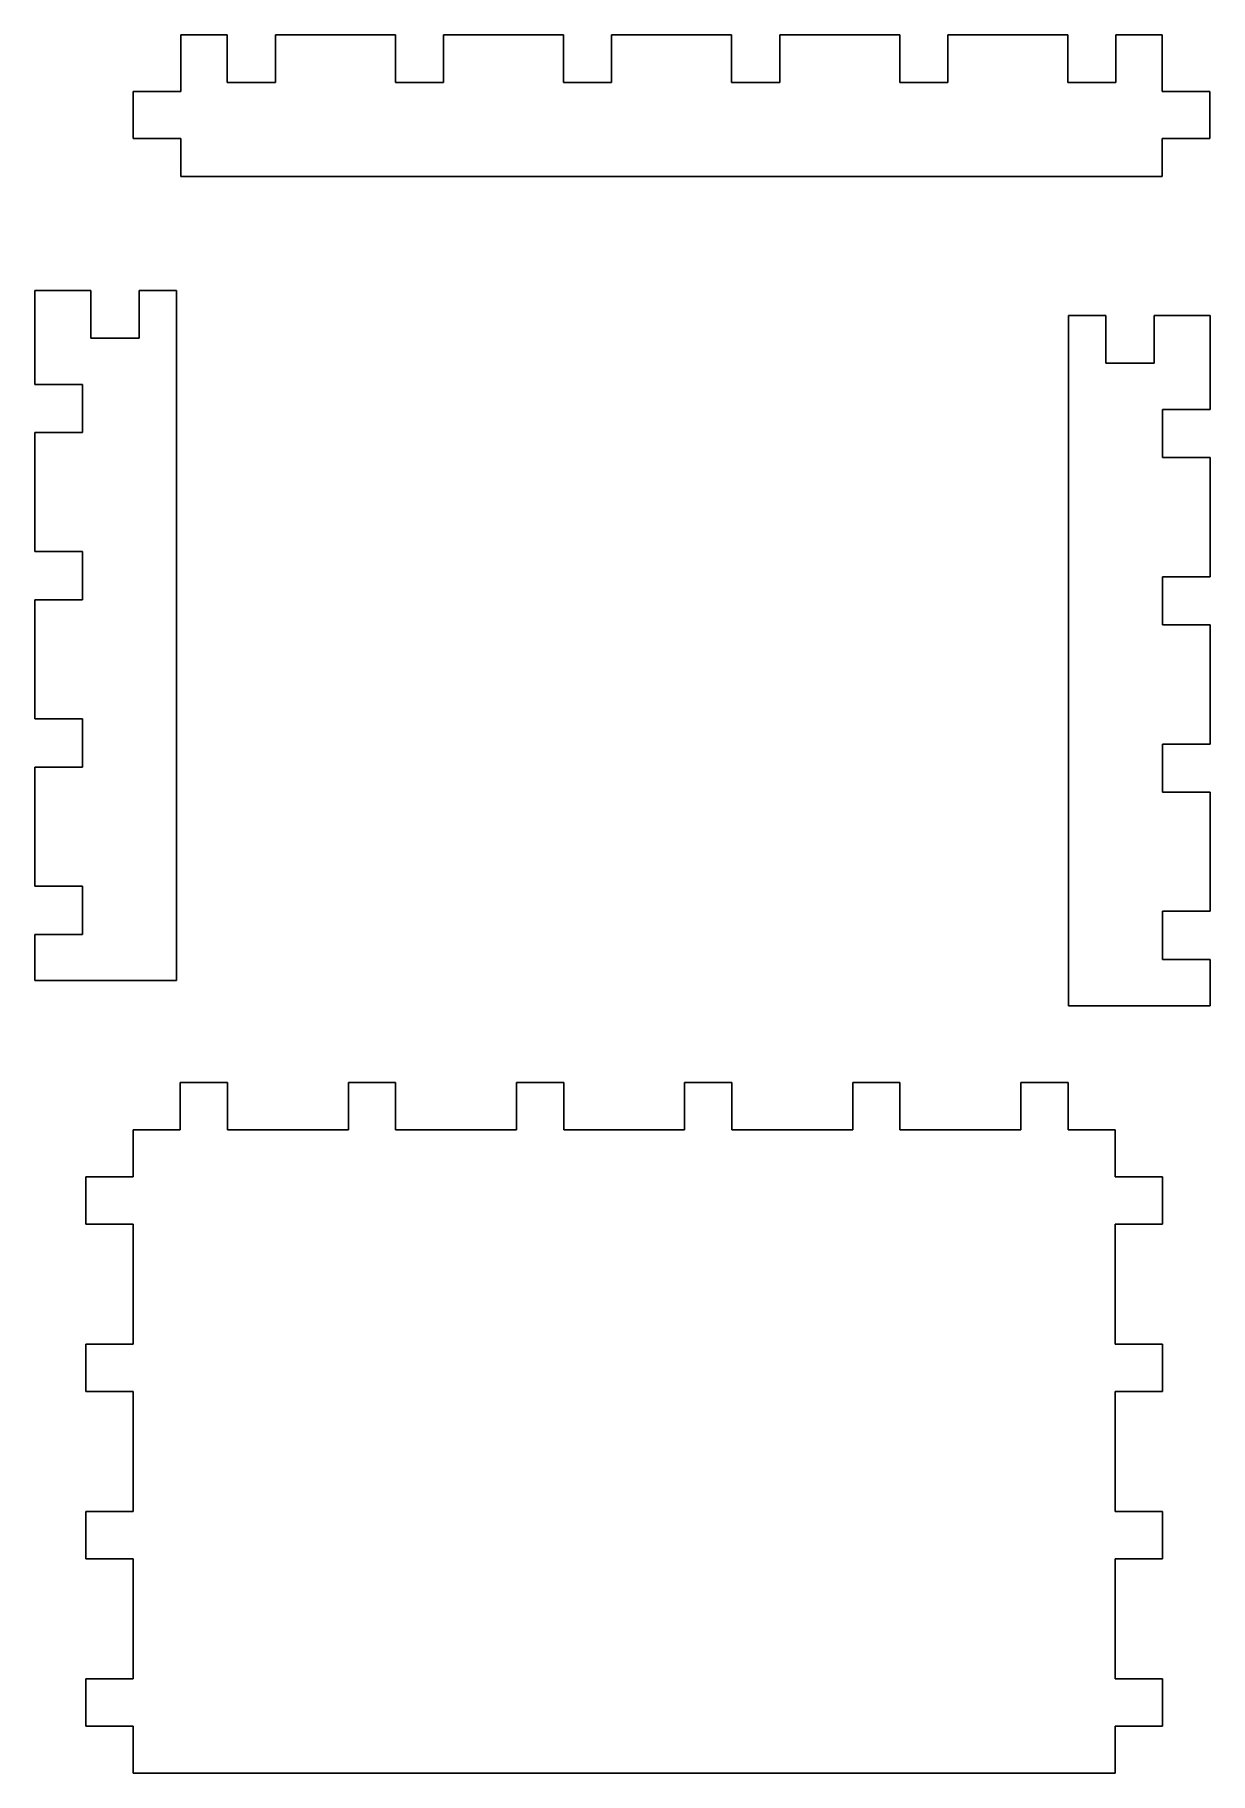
# Model space of a CAD drawing. Header units: millimetres. Extents: x 580 to 829, y 262 to 631.
import ezdxf

# ---------------------------------------------------------------- set-up
doc = ezdxf.new("R2010")
doc.units = ezdxf.units.MM

msp = doc.modelspace()

# ---------------------------------------------------------------- linework, layer by layer
at = {"color": 7, "linetype": 'Continuous', "lineweight": 25}
for p, q in [((610.48, 630.57), (610.48, 618.57)), ((610.48, 630.57), (620.28, 630.57)), ((620.28, 630.57), (620.28, 620.47)), ((630.48, 620.47), (630.48, 630.57)), ((630.48, 630.57), (655.9, 630.57)), ((655.9, 630.57), (655.9, 620.47)), ((666.1, 620.47), (666.1, 630.57)), ((666.1, 630.57), (691.52, 630.57)), ((691.52, 630.57), (691.52, 620.47)), ((701.72, 620.47), (701.72, 630.57)), ((701.72, 630.57), (727.14, 630.57)), ((727.14, 630.57), (727.14, 620.47)), ((737.34, 620.47), (737.34, 630.57)), ((737.34, 630.57), (762.76, 630.57)), ((762.76, 630.57), (762.76, 620.47)), ((772.96, 620.47), (772.96, 630.57)), ((772.96, 630.57), (798.38, 630.57)), ((798.38, 630.57), (798.38, 620.47)), ((808.58, 620.47), (808.58, 630.57)), ((808.58, 630.57), (818.38, 630.57)), ((818.38, 630.57), (818.38, 618.57)), ((620.28, 620.47), (630.48, 620.47)), ((655.9, 620.47), (666.1, 620.47)), ((691.52, 620.47), (701.72, 620.47)), ((727.14, 620.47), (737.34, 620.47)), ((762.76, 620.47), (772.96, 620.47)), ((798.38, 620.47), (808.58, 620.47)), ((600.38, 618.57), (600.38, 608.57)), ((600.38, 618.57), (610.48, 618.57)), ((828.48, 618.57), (818.38, 618.57)), ((828.48, 618.57), (828.48, 608.57)), ((600.38, 608.57), (610.48, 608.57)), ((610.48, 608.57), (610.48, 600.57)), ((828.48, 608.57), (818.38, 608.57)), ((818.38, 608.57), (818.38, 600.57)), ((610.48, 600.57), (818.38, 600.57)), ((579.5, 576.41), (591.4, 576.41)), ((579.5, 556.51), (579.5, 576.41)), ((591.4, 576.41), (591.4, 566.31)), ((601.6, 566.31), (601.6, 576.41)), ((601.6, 576.41), (609.5, 576.41)), ((609.5, 430.21), (609.5, 576.41)), ((798.55, 571.1), (798.55, 424.9)), ((806.45, 571.1), (798.55, 571.1)), ((806.45, 561), (806.45, 571.1)), ((828.55, 571.1), (816.65, 571.1)), ((816.65, 571.1), (816.65, 561)), ((828.55, 571.1), (828.55, 551.2)), ((591.4, 566.31), (601.6, 566.31)), ((816.65, 561), (806.45, 561)), ((589.6, 556.51), (579.5, 556.51)), ((589.6, 546.31), (589.6, 556.51)), ((828.55, 551.2), (818.45, 551.2)), ((818.45, 551.2), (818.45, 541)), ((579.5, 521.08), (579.5, 546.31)), ((579.5, 546.31), (589.6, 546.31)), ((818.45, 541), (828.55, 541)), ((828.55, 541), (828.55, 515.76)), ((589.6, 521.08), (579.5, 521.08)), ((589.6, 510.88), (589.6, 521.08)), ((828.55, 515.76), (818.45, 515.76)), ((818.45, 515.76), (818.45, 505.56)), ((579.5, 485.65), (579.5, 510.88)), ((579.5, 510.88), (589.6, 510.88)), ((818.45, 505.56), (828.55, 505.56)), ((828.55, 505.56), (828.55, 480.33)), ((589.6, 485.65), (579.5, 485.65)), ((589.6, 475.45), (589.6, 485.65)), ((828.55, 480.33), (818.45, 480.33)), ((818.45, 480.33), (818.45, 470.13)), ((579.5, 450.21), (579.5, 475.45)), ((579.5, 475.45), (589.6, 475.45)), ((818.45, 470.13), (828.55, 470.13)), ((828.55, 470.13), (828.55, 444.9)), ((589.6, 450.21), (579.5, 450.21)), ((589.6, 440.01), (589.6, 450.21)), ((828.55, 444.9), (818.45, 444.9)), ((818.45, 444.9), (818.45, 434.7)), ((579.5, 430.21), (579.5, 440.01)), ((579.5, 440.01), (589.6, 440.01)), ((818.45, 434.7), (828.55, 434.7)), ((828.55, 434.7), (828.55, 424.9)), ((579.5, 430.21), (609.5, 430.21)), ((828.55, 424.9), (798.55, 424.9)), ((610.32, 408.61), (610.32, 398.61)), ((610.32, 408.61), (620.32, 408.61)), ((620.32, 408.61), (620.32, 398.61)), ((645.94, 408.61), (645.94, 398.61)), ((645.94, 408.61), (655.94, 408.61)), ((655.94, 408.61), (655.94, 398.61)), ((681.56, 408.61), (681.56, 398.61)), ((681.56, 408.61), (691.56, 408.61)), ((691.56, 408.61), (691.56, 398.61)), ((717.18, 408.61), (717.18, 398.61)), ((717.18, 408.61), (727.18, 408.61)), ((727.18, 408.61), (727.18, 398.61)), ((752.8, 408.61), (752.8, 398.61)), ((752.8, 408.61), (762.8, 408.61)), ((762.8, 408.61), (762.8, 398.61)), ((788.42, 408.61), (788.42, 398.61)), ((788.42, 408.61), (798.42, 408.61)), ((798.42, 408.61), (798.42, 398.61)), ((600.32, 398.61), (600.32, 388.61)), ((610.32, 398.61), (600.32, 398.61)), ((645.94, 398.61), (620.32, 398.61)), ((681.56, 398.61), (655.94, 398.61)), ((717.18, 398.61), (691.56, 398.61)), ((752.8, 398.61), (727.18, 398.61)), ((788.42, 398.61), (762.8, 398.61)), ((808.42, 398.61), (798.42, 398.61)), ((808.42, 388.61), (808.42, 398.61)), ((590.32, 378.61), (590.32, 388.61)), ((590.32, 388.61), (600.32, 388.61)), ((818.42, 388.61), (808.42, 388.61)), ((818.42, 388.61), (818.42, 378.61)), ((590.32, 378.61), (600.32, 378.61)), ((600.32, 378.61), (600.32, 353.18)), ((818.42, 378.61), (808.42, 378.61)), ((808.42, 353.18), (808.42, 378.61)), ((590.32, 343.18), (590.32, 353.18)), ((590.32, 353.18), (600.32, 353.18)), ((818.42, 353.18), (808.42, 353.18)), ((818.42, 353.18), (818.42, 343.18)), ((590.32, 343.18), (600.32, 343.18)), ((600.32, 343.18), (600.32, 317.74)), ((818.42, 343.18), (808.42, 343.18)), ((808.42, 317.74), (808.42, 343.18)), ((590.32, 307.74), (590.32, 317.74)), ((590.32, 317.74), (600.32, 317.74)), ((818.42, 317.74), (808.42, 317.74)), ((818.42, 317.74), (818.42, 307.74)), ((590.32, 307.74), (600.32, 307.74)), ((600.32, 307.74), (600.32, 282.31)), ((818.42, 307.74), (808.42, 307.74)), ((808.42, 282.31), (808.42, 307.74)), ((590.32, 272.31), (590.32, 282.31)), ((590.32, 282.31), (600.32, 282.31)), ((818.42, 282.31), (808.42, 282.31)), ((818.42, 282.31), (818.42, 272.31)), ((590.32, 272.31), (600.32, 272.31)), ((600.32, 272.31), (600.32, 262.31)), ((818.42, 272.31), (808.42, 272.31)), ((808.42, 262.31), (808.42, 272.31)), ((600.32, 262.31), (808.42, 262.31))]:
    msp.add_line(p, q, dxfattribs=at)

doc.saveas('drawing.dxf')
